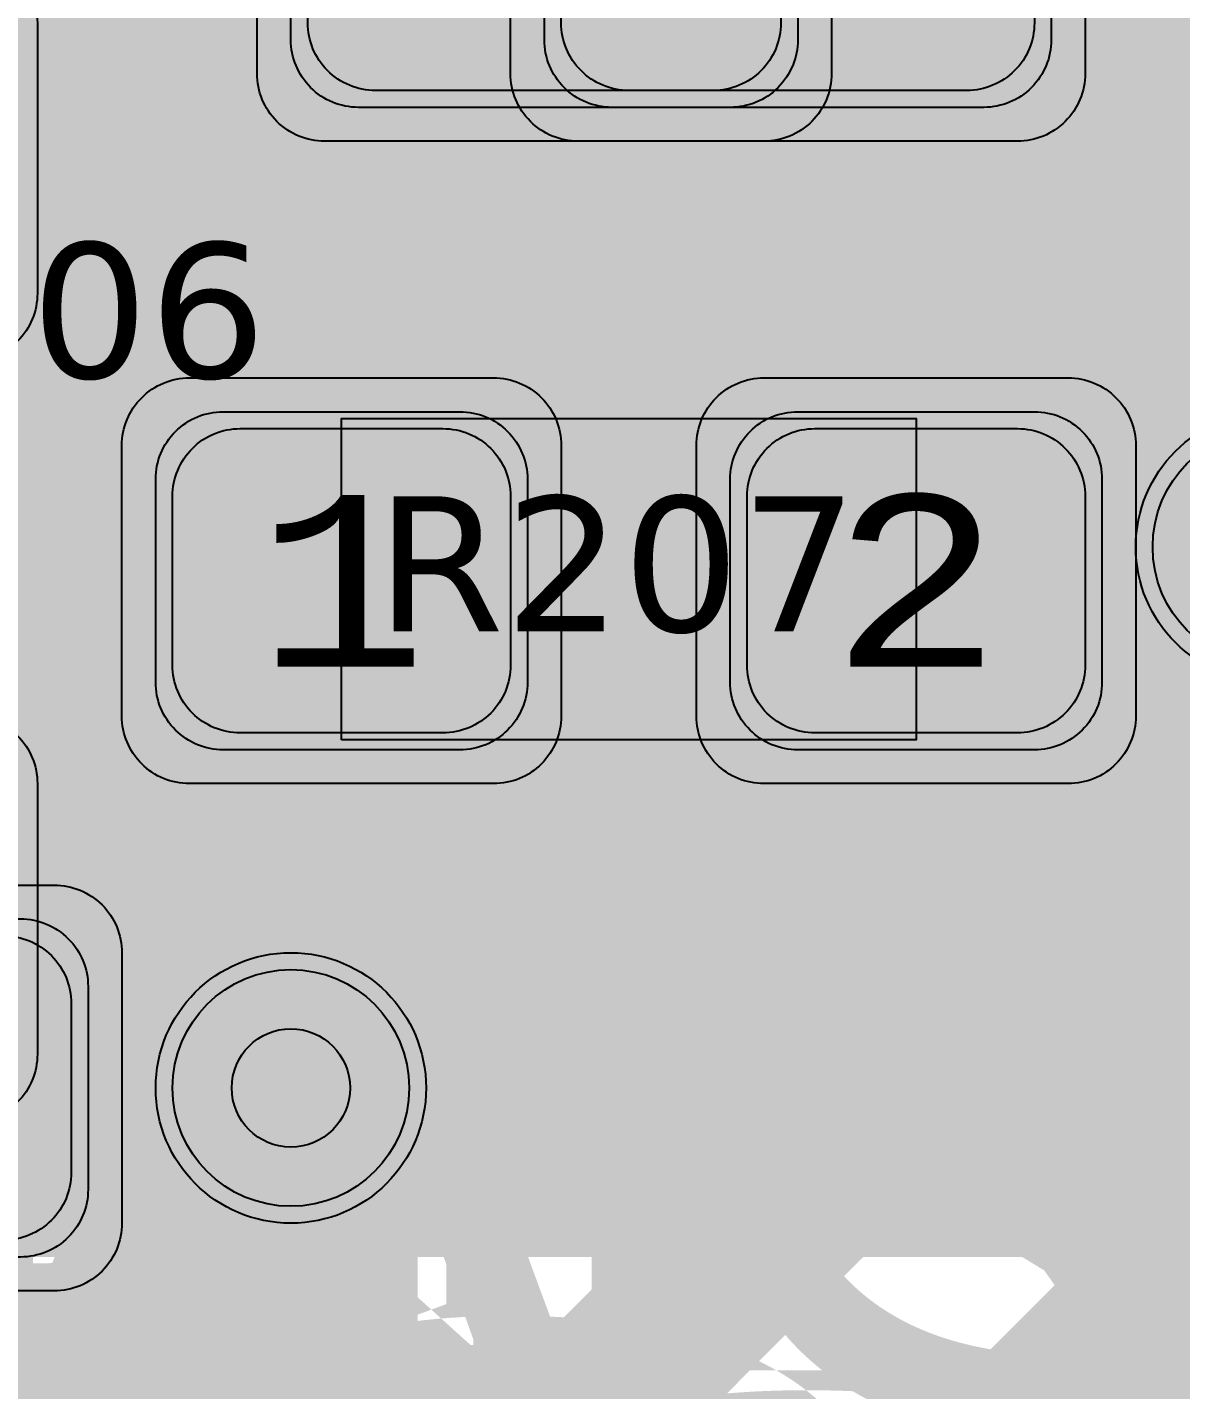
# Model space of a CAD drawing. Extents: x -28 to 199, y -61 to 255.
# Drawn here: x 115.22 to 118.633, y 80.608 to 84.637 of the extents above; entities that cross this region are included whole.
import ezdxf
from ezdxf.enums import TextEntityAlignment as Align

# ---------------------------------------------------------------- set-up
doc = ezdxf.new("R2010")
doc.units = 0
doc.header["$MEASUREMENT"] = 0
for name, color, linetype in [('ASSEMBLY_OUTLINES_TOP', 102, 'CONTINUOUS'), ('ASSEMBLY_PART_NUMBERS_BTM', 191, 'CONTINUOUS'), ('ASSEMBLY_PART_NUMBERS_TOP', 102, 'CONTINUOUS'), ('ASSEMBLY_REF_DES_TOP', 102, 'CONTINUOUS'), ('DRILL_DRAWING', 21, 'CONTINUOUS'), ('GENERATED_SILKSCREEN_BTM', 255, 'CONTINUOUS'), ('GENERATED_SILKSCREEN_TOP', 140, 'CONTINUOUS'), ('PART_PADS_SMD_BTM', 10, 'CONTINUOUS'), ('PART_PADS_SMD_TOP', 150, 'CONTINUOUS'), ('PIN_NUMBERS_BTM', 8, 'CONTINUOUS'), ('PIN_NUMBERS_TOP', 8, 'CONTINUOUS'), ('PLACEMENT_OUTLINES_TOP', 130, 'CONTINUOUS'), ('PLANE_DATA_LAYER_2', 230, 'CONTINUOUS'), ('PLANE_SHAPES_LAYER_2', 230, 'CONTINUOUS'), ('PLANE_SHAPES_LAYER_3', 81, 'CONTINUOUS'), ('SILKSCREEN_OUTLINES_TOP', 150, 'CONTINUOUS'), ('SILKSCREEN_REF_DES_BTM', 211, 'CONTINUOUS'), ('SILKSCREEN_REF_DES_TOP', 150, 'CONTINUOUS'), ('SOLDERMASK_PADS_BTM', 12, 'CONTINUOUS'), ('SOLDERMASK_PADS_TOP', 180, 'CONTINUOUS'), ('SOLDERPASTE_PADS_BTM', 12, 'CONTINUOUS'), ('SOLDERPASTE_PADS_TOP', 180, 'CONTINUOUS'), ('TRACES_LAYER_2', 230, 'CONTINUOUS'), ('TRACES_LAYER_3', 81, 'CONTINUOUS'), ('TRACES_LAYER_BOTTOM', 10, 'CONTINUOUS'), ('TRACES_LAYER_TOP', 150, 'CONTINUOUS'), ('VIA_HOLES_LAYER_2', 30, 'CONTINUOUS'), ('VIA_HOLES_LAYER_3', 30, 'CONTINUOUS'), ('VIA_HOLES_LAYER_BOTTOM', 30, 'CONTINUOUS'), ('VIA_HOLES_LAYER_TOP', 30, 'CONTINUOUS'), ('VIA_PADS_LAYER_2', 230, 'CONTINUOUS'), ('VIA_PADS_LAYER_3', 81, 'CONTINUOUS'), ('VIA_PADS_LAYER_BOTTOM', 10, 'CONTINUOUS'), ('VIA_PADS_LAYER_TOP', 150, 'CONTINUOUS')]:
    doc.layers.add(name, color=color, linetype=linetype)
doc.styles.add('COURIER_NEW', font='COUR.TTF')
doc.styles.add('VERDANA', font='verdana.TTF')
doc.styles.add('VERIBEST_GERBER_0', font='txt')

msp = doc.modelspace()

# ---------------------------------------------------------------- hatches: boundary and pattern name
at = {"layer": 'PLANE_DATA_LAYER_2'}
h = msp.add_hatch(color=256, dxfattribs=at)
h.paths.add_polyline_path([(136.977938, 104.900788, -0.0425166317903881), (136.97684, 104.887899, 0.0425189371191998), (136.969634, 104.803321), (136.969634, 103.8357, -0.1989099556854013), (136.947316, 103.781819), (133.471447, 100.30595, 0.1989122151386173), (133.325, 99.952397), (133.325, 93.813669, -0.1989099556853327), (133.302682, 93.759788), (129.846447, 90.303553, 0.1989122151386193), (129.7, 89.95), (129.7, 82.880885, -0.1989099556853327), (129.677682, 82.827004), (125.372996, 78.522318, -0.1989133663344686), (125.319114, 78.5), (124.008004, 78.5, -0.414213562373095), (123.931804, 78.5762), (123.931804, 78.576201, -0.198909955685367), (123.954122, 78.630082), (124.017393, 78.693353, 0.19891218827251), (124.141873, 78.993873), (124.141873, 81.897836, 0.1989121882725186), (124.017393, 82.198356), (121.315166, 84.900583, 0.1989121882725186), (121.014646, 85.025063), (118.085686, 85.025063, 0.1989121882725125), (117.785166, 84.900583), (115.869335, 82.984752, -0.1989133663344686), (115.815453, 82.962434), (111.980365, 82.962434, 0.1989121882725186), (111.679845, 82.837954), (103.605966, 74.764075, -0.6681819935816116), (103.475884, 74.817956), (103.475884, 75.719902, -0.198909955685367), (103.498202, 75.773783), (112.132258, 84.407839, 0.1989121882725186), (112.256738, 84.708359), (112.256738, 87.766792, -0.5791985093720466), (112.371403, 87.832571, 0.9207095428459576), (113.229816, 89.056434, -0.4687192040466884), (113.229816, 89.173566, 0.4687157595514411), (113.229816, 90.326434, -0.4687192040466884), (113.229816, 90.443566, 0.606460415148791), (112.947726, 91.743467, -0.3380635491738142), (112.891615, 91.816971), (112.891615, 91.816972, -0.1989099556853327), (112.913933, 91.870853), (113.850887, 92.807807, -0.4969605349260798), (113.971222, 92.791213, 0.0686227819462532), (114.033421, 92.709116), (117.000682, 89.741856, -0.198909955685367), (117.023, 89.687975), (117.023, 88.767429, -0.228048003750335), (116.994354, 88.707889, 2.854432025872091), (117.805646, 88.707889, -0.228048003750335), (117.777, 88.767429), (117.777, 89.875696, 0.1989121654681639), (117.666579, 90.142275), (114.699318, 93.109536, -0.1989099556853327), (114.677, 93.163417), (114.677, 100.732571, -0.228048003750335), (114.705646, 100.792111, 0.8407221043194625), (114.090183, 101.915205, -0.5141069145394279), (113.989386, 101.987326), (113.989386, 107.618063, -0.6172571328269955), (114.111169, 107.679126, 1.9943987198418727), (114.111169, 108.720874, -0.617257132826957), (113.989386, 108.781937), (113.989386, 126.654985, 0.032533120066096), (113.985795, 126.710116, -0.0325342524810923), (113.985151, 126.720001), (113.985151, 126.720002, -0.6681819935815638), (114.115233, 126.773883), (114.280695, 126.608421, 0.1989121654681736), (114.547274, 126.498), (122.056386, 126.498, -0.1989133663344687), (122.110268, 126.475682), (126.281524, 122.304426, -0.198909955685367), (126.303842, 122.250545), (126.303842, 122.119158, 0.1236662247943365), (126.348588, 121.941012, -0.1606780001424822), (126.356831, 121.893987, 0.3606560929037287), (126.788539, 121.185359, -0.7687174069834758), (126.778046, 121.038457, 7.647506935409171), (127.111461, 121.014641, -0.7687174069834617), (127.121954, 121.161543, 0.6405844281364371), (127.405646, 122.307889, -0.2280480037503427), (127.377, 122.367429), (127.377, 126.6738, -0.414213562373095), (127.4532, 126.75), (128.865978, 126.75, -0.414213562373095), (128.942178, 126.6738), (128.942178, 126.673799, -0.1989099556854013), (128.91986, 126.619918), (128.533421, 126.233479, 0.1989121654681667), (128.423, 125.9669), (128.423, 123.567429, -0.2280480037503427), (128.394354, 123.507889, 2.8544320258721156), (129.205646, 123.507889, -0.2280480037503427), (129.177, 123.567429), (129.177, 125.779179, -0.1989099556854013), (129.199318, 125.83306), (129.986579, 126.62032, 0.0741021212229936), (130.052722, 126.70963, -0.277099918590679), (130.119973, 126.75), (130.174273, 126.75, -0.403683824490227), (130.250423, 126.676549, 0.1956893404127855), (130.451391, 126.229628, -0.2050724899553478), (130.475, 126.174486), (130.475, 122.295253, 0.1989121882725126), (130.59948, 121.994733), (131.330527, 121.263686, -0.1989099556854013), (131.352845, 121.209805), (131.352845, 114.763663, -0.8295497216643613), (131.205645, 114.735997, 0.8295609199568306), (129.95, 114.500001), (129.95, 114.499999, 0.8295609199568306), (131.205645, 114.264003, -0.8295497216643613), (131.352845, 114.236337), (131.352845, 111.668815, -0.198909955685367), (131.330527, 111.614934), (130.692799, 110.977206, 0.1989121882725064), (130.568319, 110.676686), (130.568319, 108.164856, -0.5413714910477632), (130.461467, 108.095093, 0.5413712452295936), (129.55, 107.500001), (129.55, 107.499999, 0.5413712452295937), (130.461467, 106.904907, -0.5413714910477633), (130.568319, 106.835144), (130.568319, 97.583681, 0.1490008545897866), (130.64056, 97.346645, -0.1489978148350905), (130.653512, 97.304146), (130.653512, 97.304145, -0.1942207066511618), (130.632158, 97.251246, 0.5485069438402771), (130.888539, 96.185359, -0.7687174069834758), (130.878046, 96.038457, 7.647506935409185), (131.211461, 96.014641, -0.7687174069834617), (131.221954, 96.161543, 0.6100588580781182), (131.548609, 97.270372, -0.2050724899553477), (131.525, 97.325514), (131.525, 97.477, 0.1677021551964094), (131.434538, 97.739125, -0.1677006453007844), (131.418319, 97.786122), (131.418319, 99.596475, -0.6231693714019529), (131.541139, 99.656749, 0.6231768727902992), (132.75, 100.25, 0.2119397726903838), (132.503162, 100.806173, -0.3779195606310377), (132.491822, 100.906327, 0.943356937975585), (131.551481, 101.648536, -0.6897061753667568), (131.418319, 101.69915), (131.418319, 102.749052, -0.7432602490610456), (131.558052, 102.791123, 0.507237571601238), (132.605828, 102.741787, -0.1165650662333721), (132.633526, 102.76327, 0.0896815058504722), (132.757792, 102.84948), (133.304231, 103.395919, 0.1989121882725186), (133.428711, 103.696439), (133.428711, 113.150158, -0.198909955685367), (133.451029, 113.204039), (134.00052, 113.75353, 0.1989121882725125), (134.125, 114.05405), (134.125, 115.174486, -0.2050724899553477), (134.148609, 115.229628, 2.4974351542811806), (133.251391, 115.229628, -0.2050724899553478), (133.275, 115.174486), (133.275, 114.261653, -0.198909955685367), (133.252682, 114.207772), (132.703191, 113.658281, 0.1989121882725126), (132.578711, 113.357761), (132.578711, 103.904042, -0.1989099556853327), (132.556393, 103.850161), (132.460599, 103.754367, -0.3152207587686722), (132.374533, 103.739179, 0.3712566469041549), (131.558052, 103.508877, -0.7432602490609853), (131.418319, 103.550948), (131.418319, 110.469083, -0.1989099556854013), (131.440637, 110.522964), (132.078365, 111.160692, 0.1989121882725248), (132.202845, 111.461212), (132.202845, 119.995489, -0.6681819935816593), (132.332927, 120.04937), (136.401408, 115.980889, -0.1989099556853327), (136.423726, 115.927008), (136.423726, 114.512395, -0.1989099556853327), (136.401408, 114.458514), (135.933735, 113.990841, -0.6681819935816593), (135.803653, 114.044722), (135.803653, 114.044723, -0.0900388652559256), (135.808516, 114.071509, 4.621395072748782), (135.428491, 113.691484, -0.5237901792127903), (135.531477, 113.620147), (135.531477, 113.620146, -0.1989099556853327), (135.509159, 113.566265), (133.808701, 111.865807, 0.1989122151386246), (133.662254, 111.512254), (133.662254, 107.537746, 0.1989122151386246), (133.808701, 107.184193), (135.333909, 105.658985, -0.1650613667127099), (135.355574, 105.615061, 0.6437565302444234), (136.487538, 105.270109, -0.5051906878791393), (136.609743, 105.259398, 0.1480370251817164), (136.933858, 104.969889, -0.2917988228267626), (136.977938, 104.900789)], flags=0)
h.paths.add_polyline_path([(113.85, 87, -0.9999999999999999), (115.15, 87, -0.9999999999999999)], flags=0)
h.paths.add_polyline_path([(115.25, 125.5, -0.9999999999999999), (116.55000000000001, 125.5, -0.9999999999999999)], flags=0)
h.paths.add_polyline_path([(114.75, 123, -0.9999999999999999), (116.75, 123, -0.9999999999999999)], flags=0)
h.paths.add_polyline_path([(116.232776, 95.682577, 0.7726673183828902), (117.45, 95.999999), (117.45, 96, 0.7083066378647846), (116.29314, 96.40693, -0.531760018124995), (116.167224, 96.417423, 0.772667318382902), (114.95, 96.100001), (114.95, 96.1, 0.7083066378647764), (116.10686, 95.69307, -0.5317600181249857)], flags=0)
h.paths.add_polyline_path([(117.421331, 99.860255, 3.363991928619301), (117.304585, 100.560731, -0.5417095603560502), (117.178669, 100.539745, 3.3639919286193174), (117.295415, 99.839269, -0.5417095603560539)], flags=0)
h.paths.add_polyline_path([(117.44999999999999, 92.3, -0.9999999999999999), (118.75, 92.3, -0.9999999999999999)], flags=0)
h.paths.add_polyline_path([(119.55, 113.4, -0.9999999999999999), (120.85000000000001, 113.4, -0.9999999999999999)], flags=0)
h.paths.add_polyline_path([(119.75, 109.5, -0.9999999999999999), (121.25, 109.5, -0.9999999999999999)], flags=0)
h.paths.add_polyline_path([(120.35, 98.8, -0.9999999999999999), (121.65, 98.8, -0.9999999999999999)], flags=0)
h.paths.add_polyline_path([(120.35, 111.4, -0.9999999999999999), (121.65, 111.4, -0.9999999999999999)], flags=0)
h.paths.add_polyline_path([(120.457283, 123.057713, -0.5359062211731089), (120.330385, 123.05719, 1.3513703040546192), (119.123088, 121.573751, -0.3050494922752397), (119.170567, 121.503171), (119.170567, 121.50317, -0.198909955685367), (119.148249, 121.449289), (118.350727, 120.651767, 0.1989121882725187), (118.226247, 120.351247), (118.226247, 106.65885, -0.198909955685367), (118.203929, 106.604969), (117.471074, 105.872114, -0.205074051956066), (117.415388, 105.849817, 2.455220229755274), (118.05, 105.2), (118.05, 105.199998, 0.0059190874028198), (118.049817, 105.215386, -0.0058690278396138), (118.049796, 105.217175), (118.049796, 105.217193, -0.198909955685367), (118.072114, 105.271074), (118.951767, 106.150727, 0.1989121882725038), (119.076247, 106.451247), (119.076247, 120.143644, -0.198909955685367), (119.098565, 120.197525), (120.108818, 121.207778, -0.0494623730732118), (120.12045, 121.217311, 0.0494618080928846), (120.185326, 121.27048), (120.787867, 121.873021, 0.0494618080928846), (120.841036, 121.937897, -0.0494623730731728), (120.850569, 121.949529), (120.928926, 122.027886, -0.2050740519560306), (120.984612, 122.050183, 1.6971064696081972)], flags=0)
h.paths.add_polyline_path([(121.25, 117.75, -0.9999999999999999), (122.75, 117.75, -0.9999999999999999)], flags=0)
h.paths.add_polyline_path([(122.05, 111.4, -0.9999999999999999), (123.35000000000001, 111.4, -0.9999999999999999)], flags=0)
h.paths.add_polyline_path([(123.29571, 88.162026, 1.6796277836471416), (121.75, 89), (121.75, 88.999999, 0.2324567467697626), (122.139102, 88.20829, -0.3917746108587368), (122.156291, 88.106204, 0.1460189195089194), (122.05, 87.750001), (122.05, 87.75, 1.2874404369000827), (123.270422, 88.061638, -0.3917717789363406)], flags=0)
h.paths.add_polyline_path([(122.65, 105.6, 3.3327468859538776), (123.044022, 106.197474, -0.5991018826014798), (122.939092, 106.281417, 0.0458969718785636), (122.95, 106.399998), (122.95, 106.4, 0.9999999999999999), (121.65, 106.4, 0.2331537315633807), (121.904279, 105.88434, -0.74720291741978), (121.851814, 105.747931, 2.557353807463251), (122.45, 105.1, 0.2331537315633762), (122.195721, 105.61566, -0.74720291741978), (122.248186, 105.752069, 0.121739685827647), (122.555978, 105.802526, -0.599101882601538), (122.660908, 105.718583, 0.0458969718785636), (122.65, 105.600002)], flags=0)
h.paths.add_polyline_path([(123.776372, 102.215741, 2.268015238537925), (122.670454, 102.273947, -0.1736308664859839), (122.687772, 102.22558, -0.157828441953958), (122.673316, 102.180924, 1.8365540169308305), (123.763761, 102.123532, -0.3408039055902447)], flags=0)
h.paths.add_polyline_path([(125.85, 89.1, -0.9999999999999999), (127.15, 89.1, -0.9999999999999999)], flags=0)
h.paths.add_polyline_path([(126.05, 118.8, -0.9999999999999999), (127.35000000000001, 118.8, -0.9999999999999999)], flags=0)
h.paths.add_polyline_path([(126.25, 103.7, -0.9999999999999999), (127.55000000000001, 103.7, -0.9999999999999999)], flags=0)
h.paths.add_polyline_path([(126.35, 85.4, -0.9999999999999999), (127.65, 85.4, -0.9999999999999999)], flags=0)
h.paths.add_polyline_path([(126.35, 87.3, -0.9999999999999999), (127.65, 87.3, -0.9999999999999999)], flags=0)
h.paths.add_polyline_path([(126.75, 115.5, -0.9999999999999999), (128.25, 115.5, -0.9999999999999999)], flags=0)
h.paths.add_polyline_path([(127.25, 83.2, -0.9999999999999999), (128.55, 83.2, -0.9999999999999999)], flags=0)
h.paths.add_polyline_path([(129.5, 95.5), (129.5, 95.500001, 0.2347951257838049), (129.202889, 96.097823, -0.2347971625886518), (129.172702, 96.158562), (129.172702, 96.158563, -0.1989099556854013), (129.19502, 96.212444), (129.356027, 96.373451, 0.1989121882725038), (129.480507, 96.673971), (129.480507, 106.455132, 0.1989121882725038), (129.356027, 106.755652), (126.719253, 109.392426, -0.198909955685367), (126.696935, 109.446307), (126.696935, 110.90022, -0.67775882677704), (126.828419, 110.952662, 2.507233776086384), (126.828419, 111.847338, -0.6777588267769905), (126.696935, 111.89978), (126.696935, 112.86566, 0.1989121882725038), (126.572455, 113.16618), (124.983033, 114.755602, -0.1989099556854013), (124.960715, 114.809483), (124.960715, 119.828112, -0.198909955685367), (124.983033, 119.881993), (125.328926, 120.227886, -0.205074051956065), (125.384612, 120.250183, 2.4552148235298628), (124.75, 120.900002, 0.0059190874028197), (124.750183, 120.884614, -0.0058690278396127), (124.750204, 120.882825), (124.750204, 120.882807, -0.198909955685367), (124.727886, 120.828926), (124.494453, 120.595493, -0.6681819935815638), (124.364371, 120.649374), (124.364371, 120.717126, 0.1989121882725125), (124.239891, 121.017646), (123.147318, 122.110219, -0.198909955685367), (123.125, 122.1641), (123.125, 122.174486, -0.2050724899553477), (123.148609, 122.229628, 2.4974351542811517), (122.251391, 122.229628, -0.2050724899553829), (122.275, 122.174486), (122.275, 121.956497, 0.1989121882725126), (122.39948, 121.655977), (123.492053, 120.563404, -0.198909955685367), (123.514371, 120.509523), (123.514371, 114.406551, 0.19891218827251), (123.638851, 114.106031), (125.318568, 112.426314, -0.198909955685367), (125.340886, 112.372433), (125.340886, 108.878879, 0.1989121882725126), (125.465366, 108.578359), (127.852682, 106.191043, -0.1989099556853327), (127.875, 106.137162), (127.875, 101.425514, -0.2050724899553478), (127.851391, 101.370372, 0.8159834667607626), (128.527623, 100.291159, -0.5233351739894394), (128.630507, 100.219784), (128.630507, 96.881574, -0.1989099556853327), (128.608189, 96.827693), (128.405604, 96.625108, -0.1809134408217212), (128.357013, 96.602974, 0.147660489474916), (128.127329, 96.515812, -0.1654600424582982), (128.080857, 96.5), (127.85, 96.5, 0.1989121882725099), (127.54948, 96.37552), (127.49948, 96.32552, 0.1357250226602834), (127.387774, 96.128414, -0.5450822061688504), (127.266471, 96.087288, 1.9695384942564944), (127.217953, 94.87725, -0.3731724528837284), (127.317035, 94.864977, 0.4338714127250044), (128.266221, 94.847079, -0.3498081147665029), (128.360455, 94.859099, 0.5848883345755964)], flags=0)
h.paths.add_polyline_path([(130.373451, 92.726979, 7.377999984181714), (130.373451, 93.073021, -0.7612838800058466), (130.226549, 93.073021, 7.377999984181725), (130.226549, 92.726979, -0.7612838800058466)], flags=0)
at = {"layer": 'PLANE_SHAPES_LAYER_2'}
h = msp.add_hatch(color=256, dxfattribs=at)
h.paths.add_polyline_path([(169.5, 129.25), (149.5, 129.25), (142.25, 122), (142.25, 90.5), (147.5, 90.5), (147.5, 80), (154, 80), (154, 69.25), (131.75, 69.25), (131.75, 73.25), (121.25, 73.25), (121.25, 81), (110.5, 81), (110.5, 125.75), (106.5, 125.75), (106.5, 128.75), (93.5, 128.75), (93.5, 120.25), (91.75, 120.25), (91.75, 121.5), (80, 121.5), (80, 118.25), (73.25, 118.25), (73.25, 124.5), (67.5, 124.5), (67.5, 128), (57.75, 128), (57.75, 120.25), (55.25, 120.25), (55.25, 121.5), (47.5, 121.5), (47.5, 119), (35, 119), (35, 134.75), (32.75, 134.75), (32.75, 159.75), (29.25, 159.75), (29.25, 175.25), (22.5, 175.25), (22.5, 195.25), (17.25, 195.25), (17.25, 198), (22.5, 198), (22.5, 216.5), (40.25, 216.5), (40.25, 235.5), (54.5, 235.5), (54.5, 254), (87.25, 254), (87.25, 236.25), (86.25, 236.25), (86.25, 228.75), (81, 228.75), (81, 218.75), (95.25, 218.75), (95.25, 194.5), (87, 194.5), (87, 172), (131.1, 172), (131.1, 208.75), (115.5, 208.75), (115.5, 213.75), (106.75, 213.75), (106.75, 218.75), (110.25, 222.25), (110.25, 226.25), (142.5, 226.25), (142.5, 221.5), (160.5, 221.5), (160.5, 240.75), (169.5, 240.75)])
h.paths.add_polyline_path([(35.5, 149.5), (41.75, 149.5), (41.75, 152), (39.25, 152), (39.25, 154), (37.75, 154), (37.75, 152), (35.5, 152)], flags=16)
h.paths.add_polyline_path([(37.5, 125.75), (37.5, 128.75), (42.75, 128.75), (42.75, 125.75)], flags=16)
h.paths.add_polyline_path([(52, 127.75), (52, 130.75), (54.25, 130.75), (54.25, 127.75)], flags=16)
h.paths.add_polyline_path([(50.75, 219.5), (50.75, 226.5), (71.75, 226.5), (71.75, 219.5)], flags=16)
h.paths.add_polyline_path([(66.5, 150.75), (66.5, 177.5), (72.25, 177.5), (72.25, 150.75)], flags=16)
h.paths.add_polyline_path([(47.25, 185.25), (73, 185.25), (73, 188.25), (70.25, 188.25), (70.25, 191), (47.25, 191)], flags=16)
h.paths.add_polyline_path([(84.5, 208), (84.5, 212.75), (85, 212.75), (85, 208)], flags=16)
h.paths.add_polyline_path([(61.5, 137.25), (87.75, 137.25), (87.75, 140.5), (84.75, 140.5), (84.75, 143), (61.5, 143)], flags=16)
h.paths.add_polyline_path([(88.75, 127), (88.75, 130), (91, 130), (91, 127)], flags=16)
h.paths.add_polyline_path([(85.5, 130.25), (85.5, 132.5), (91, 132.5), (91, 130.25)], flags=16)
h.paths.add_polyline_path([(108.75, 142.25), (135.75, 142.25), (135.75, 145.75), (132.25, 145.75), (132.25, 149), (108.75, 149)], flags=16)
h.paths.add_polyline_path([(114.25, 126.75), (140.75, 126.75), (140.75, 129.75), (137.25, 129.75), (137.25, 133), (114.25, 133)], flags=16)
h.paths.add_polyline_path([(155.25, 180.25), (166.25, 180.25), (166.25, 186.25), (152.25, 186.25), (152.25, 183), (155.25, 183)], flags=16)
at = {"layer": 'PLANE_SHAPES_LAYER_3'}
h = msp.add_hatch(color=256, dxfattribs=at)
h.paths.add_polyline_path([(169.5, 129.25), (149.5, 129.25), (142.25, 122), (142.25, 90.5), (147.5, 90.5), (147.5, 80), (154, 80), (154, 69.25), (131.75, 69.25), (131.75, 73.25), (121.25, 73.25), (121.25, 81), (110.5, 81), (110.5, 125.75), (106.5, 125.75), (106.5, 128.75), (93.5, 128.75), (93.5, 120.25), (91.75, 120.25), (91.75, 121.5), (80, 121.5), (80, 118.25), (73.25, 118.25), (73.25, 124.5), (67.5, 124.5), (67.5, 127.75), (58.25, 127.75), (58.25, 130.25), (88.75, 130.25), (88.75, 127), (91, 127), (91, 132.5), (55, 132.5), (55, 131.25), (52, 131.25), (52, 127.75), (55, 127.75), (55, 127.25), (57.75, 127.25), (57.75, 120.25), (55.25, 120.25), (55.25, 121.5), (47.5, 121.5), (47.5, 119), (35, 119), (35, 134.75), (32.75, 134.75), (32.75, 159.75), (29.25, 159.75), (29.25, 175.25), (22.5, 175.25), (22.5, 195.25), (17.25, 195.25), (17.25, 198), (22.5, 198), (22.5, 216.5), (40.25, 216.5), (40.25, 235.5), (54.5, 235.5), (54.5, 254), (87.25, 254), (87.25, 236.25), (86.25, 236.25), (86.25, 228.75), (81, 228.75), (81, 218.75), (95.25, 218.75), (95.25, 194.5), (87, 194.5), (87, 172), (131.1, 172), (131.1, 208.75), (115.5, 208.75), (115.5, 213.75), (106.75, 213.75), (106.75, 218.75), (110.25, 222.25), (110.25, 226.25), (142.5, 226.25), (142.5, 221.5), (160.5, 221.5), (160.5, 240.75), (169.5, 240.75)])
h.paths.add_polyline_path([(35.5, 149.5), (41.75, 149.5), (41.75, 152), (39.25, 152), (39.25, 154), (37.75, 154), (37.75, 152), (35.5, 152)], flags=16)
h.paths.add_polyline_path([(37.5, 125.75), (37.5, 128.75), (42.75, 128.75), (42.75, 125.75)], flags=16)
h.paths.add_polyline_path([(50.75, 219.5), (50.75, 226.5), (71.75, 226.5), (71.75, 219.5)], flags=16)
h.paths.add_polyline_path([(66.5, 150.75), (66.5, 177.5), (72.25, 177.5), (72.25, 150.75)], flags=16)
h.paths.add_polyline_path([(47.25, 185.25), (73, 185.25), (73, 188.25), (70.25, 188.25), (70.25, 191), (47.25, 191)], flags=16)
h.paths.add_polyline_path([(84.5, 208), (84.5, 212.75), (85, 212.75), (85, 208)], flags=16)
h.paths.add_polyline_path([(61.5, 137.25), (87.75, 137.25), (87.75, 140.5), (84.75, 140.5), (84.75, 143), (61.5, 143)], flags=16)
h.paths.add_polyline_path([(108.75, 142.25), (135.75, 142.25), (135.75, 145.75), (132.25, 145.75), (132.25, 149), (108.75, 149)], flags=16)
h.paths.add_polyline_path([(114.25, 126.75), (140.75, 126.75), (140.75, 129.75), (137.25, 129.75), (137.25, 133), (114.25, 133)], flags=16)
h.paths.add_polyline_path([(155.25, 180.25), (166.25, 180.25), (166.25, 186.25), (152.25, 186.25), (152.25, 183), (155.25, 183)], flags=16)
at = {"layer": 'VIA_HOLES_LAYER_2'}
h = msp.add_hatch(color=256, dxfattribs=at)
edge = h.paths.add_edge_path()
edge.add_arc((116, 81.5), 0.175, 0, 360)
at = {"layer": 'VIA_HOLES_LAYER_3'}
h = msp.add_hatch(color=256, dxfattribs=at)
edge = h.paths.add_edge_path()
edge.add_arc((116, 81.5), 0.175, 0, 360)
at = {"layer": 'VIA_HOLES_LAYER_BOTTOM'}
h = msp.add_hatch(color=256, dxfattribs=at)
edge = h.paths.add_edge_path()
edge.add_arc((116, 81.5), 0.175, 0, 360)
at = {"layer": 'VIA_HOLES_LAYER_TOP'}
h = msp.add_hatch(color=256, dxfattribs=at)
edge = h.paths.add_edge_path()
edge.add_arc((116, 81.5), 0.175, 0, 360)

# ---------------------------------------------------------------- linework, layer by layer
at = {"layer": 'ASSEMBLY_OUTLINES_TOP'}
msp.add_lwpolyline([(116.15, 82.53), (116.15, 83.48), (117.85, 83.48), (117.85, 82.53)], close=True, dxfattribs=at)
at = {"layer": 'GENERATED_SILKSCREEN_BTM', "const_width": 0.15}
for points in [[(116.3408, 84.396), (116.3472, 84.3952), (116.3512, 84.3912), (116.3536, 84.3856), (116.3544, 84.38), (116.3536, 84.3744), (116.3512, 84.3696), (116.3472, 84.3656), (116.3408, 84.364), (116.0984, 84.364), (116.0984, 84.3264), (116.0968, 84.3208), (116.0936, 84.316), (116.088, 84.3136), (116.0824, 84.3128), (116.076, 84.3136), (116.0704, 84.316), (116.0664, 84.3208), (116.0656, 84.3264), (116.0656, 84.364), (115.5952, 84.364), (115.5912, 84.3648), (115.588, 84.3664), (115.5848, 84.3704), (115.5824, 84.3744), (115.5808, 84.3792), (115.58, 84.384), (115.5808, 84.388), (115.584, 84.392), (116.0696, 84.8776)], [(116.0984, 84.8664), (116.0984, 84.396), (116.3408, 84.396)], [(116.0656, 84.8264), (115.636, 84.396), (116.0656, 84.396), (116.0656, 84.8264)], [(117.3208, 83.0792), (117.3272, 83.0776), (117.3312, 83.0744), (117.3328, 83.0688), (117.3336, 83.0624), (117.3328, 83.0568), (117.3312, 83.0512), (117.3272, 83.0472), (117.3208, 83.0464), (117.0088, 83.0464), (117.0032, 83.0472), (116.9984, 83.0512), (116.996, 83.0568), (116.9952, 83.0624), (116.996, 83.0688), (116.9984, 83.0744), (117.0032, 83.0776), (117.0088, 83.0792), (117.1496, 83.0792), (117.1496, 83.8304), (117.1504, 83.836), (117.1528, 83.84), (117.1568, 83.8424), (117.1624, 83.8432), (117.1664, 83.844), (117.1704, 83.844), (117.1736, 83.8424), (117.1768, 83.8392), (117.3328, 83.62), (117.3344, 83.6168), (117.3352, 83.6144), (117.3352, 83.6088), (117.3328, 83.604), (117.3288, 83.6), (117.324, 83.5968), (117.3184, 83.5952), (117.3152, 83.5952), (117.3128, 83.596), (117.3088, 83.6008), (117.1808, 83.78), (117.1808, 83.0792), (117.3208, 83.0792)], [(115.8176, 83.0496), (115.9528, 83.1592), (115.9552, 83.1608), (115.9568, 83.1632), (115.9576, 83.1656), (115.9576, 83.168), (115.9568, 83.1736), (115.9536, 83.1792), (115.9496, 83.1832), (115.9448, 83.1864), (115.9392, 83.1872), (115.9336, 83.1856), (115.8032, 83.0792), (115.5448, 83.0792), (115.42, 83.18), (115.42, 83.3288), (115.5432, 83.4304), (115.676, 83.4304), (115.6824, 83.432), (115.6864, 83.4352), (115.6888, 83.4408), (115.6896, 83.4464), (115.6888, 83.452), (115.6864, 83.4568), (115.6824, 83.4608), (115.676, 83.4624), (115.5432, 83.4624), (115.42, 83.564), (115.42, 83.7128), (115.5448, 83.8136), (115.8032, 83.8136), (115.9336, 83.7072), (115.9392, 83.7056), (115.9448, 83.7064), (115.9496, 83.7088), (115.9536, 83.7136), (115.9568, 83.7184), (115.9576, 83.724), (115.9576, 83.7272), (115.9568, 83.7296), (115.9552, 83.732), (115.9528, 83.7336), (115.8176, 83.8432), (115.8152, 83.844), (115.8128, 83.8448), (115.812, 83.8456), (115.8088, 83.8464), (115.5392, 83.8464), (115.5352, 83.8456), (115.5336, 83.8448), (115.532, 83.844), (115.5288, 83.8432), (115.3936, 83.7336), (115.3912, 83.7296), (115.3904, 83.7264), (115.3888, 83.724), (115.388, 83.7208), (115.388, 83.556), (115.3888, 83.5536), (115.3904, 83.548), (115.3912, 83.544), (115.3936, 83.5424), (115.5112, 83.4464), (115.3936, 83.3504), (115.3928, 83.3488), (115.3912, 83.3472), (115.3904, 83.3464), (115.3904, 83.3448), (115.3888, 83.3392), (115.388, 83.3368), (115.388, 83.172), (115.3888, 83.168), (115.3904, 83.1648), (115.3912, 83.1616), (115.3936, 83.1592), (115.5288, 83.0496), (115.532, 83.048), (115.5328, 83.0472), (115.5352, 83.0472), (115.536, 83.0464), (115.5368, 83.0464), (115.5392, 83.0464), (115.8088, 83.0464), (115.812, 83.0472), (115.8152, 83.048), (115.8176, 83.0496)], [(116.1712, 83.5512), (116.1968, 83.4744), (116.1712, 83.3976), (116.1712, 83.3952), (116.1704, 83.392), (116.1704, 83.1448), (116.1704, 83.1424), (116.1712, 83.14), (116.172, 83.1368), (116.1752, 83.1336), (116.2552, 83.0512), (116.2592, 83.048), (116.2632, 83.0472), (116.2664, 83.0464), (116.56, 83.0464), (116.5624, 83.0464), (116.5648, 83.0472), (116.568, 83.048), (116.5712, 83.0512), (116.6512, 83.1336), (116.6552, 83.1368), (116.656, 83.14), (116.656, 83.1448), (116.656, 83.392), (116.656, 83.3952), (116.656, 83.3968), (116.6552, 83.3976), (116.6296, 83.4744), (116.6552, 83.5512), (116.656, 83.552), (116.656, 83.5568), (116.656, 83.7488), (116.656, 83.752), (116.6552, 83.756), (116.6512, 83.76), (116.5712, 83.8424), (116.568, 83.8448), (116.5648, 83.8456), (116.5624, 83.8464), (116.56, 83.8464), (116.2664, 83.8464), (116.2632, 83.8456), (116.2592, 83.8448), (116.2552, 83.8424), (116.1752, 83.76), (116.172, 83.7552), (116.1712, 83.752), (116.1704, 83.7488), (116.1704, 83.5568), (116.1704, 83.5536), (116.1712, 83.552), (116.1712, 83.5512)], [(117.6256, 83.5424), (117.6232, 83.544), (117.6224, 83.548), (117.6208, 83.552), (117.62, 83.556), (117.62, 83.7208), (117.6208, 83.7248), (117.6224, 83.7272), (117.6224, 83.7296), (117.6232, 83.7304), (117.6248, 83.7312), (117.6256, 83.7328), (117.7616, 83.8432), (117.7656, 83.8448), (117.7688, 83.8456), (117.772, 83.8464), (118.1752, 83.8464), (118.1824, 83.8448), (118.1872, 83.8408), (118.1912, 83.836), (118.1928, 83.8304), (118.1928, 83.0624), (118.1912, 83.056), (118.1872, 83.052), (118.1824, 83.0496), (118.1768, 83.0488), (118.1704, 83.0496), (118.1648, 83.052), (118.1608, 83.056), (118.1592, 83.0624), (118.1592, 83.4304), (117.7832, 83.4304), (117.652, 83.0576), (117.6488, 83.052), (117.6432, 83.0488), (117.6376, 83.048), (117.632, 83.0496), (117.6272, 83.052), (117.6232, 83.056), (117.6216, 83.0616), (117.6224, 83.068), (117.7536, 83.4408), (117.6256, 83.5424)], [(116.624, 83.74), (116.624, 83.5584), (116.6024, 83.4896), (116.2256, 83.4896), (116.2024, 83.5584), (116.2024, 83.74), (116.2736, 83.8136), (116.552, 83.8136), (116.624, 83.74)], [(118.1592, 83.8136), (117.7768, 83.8136), (117.652, 83.7128), (117.652, 83.564), (117.7768, 83.4624), (118.1592, 83.4624), (118.1592, 83.8136)], [(116.624, 83.3888), (116.624, 83.152), (116.552, 83.0792), (116.2736, 83.0792), (116.2024, 83.152), (116.2024, 83.3888), (116.2256, 83.4576), (116.6024, 83.4576), (116.624, 83.3888)], [(117.5652, 81.6792), (117.5716, 81.6776), (117.5756, 81.6744), (117.5772, 81.6688), (117.578, 81.6624), (117.5772, 81.6568), (117.5756, 81.6512), (117.5716, 81.6472), (117.5652, 81.6464), (117.2532, 81.6464), (117.2476, 81.6472), (117.2428, 81.6512), (117.2404, 81.6568), (117.2396, 81.6624), (117.2404, 81.6688), (117.2428, 81.6744), (117.2476, 81.6776), (117.2532, 81.6792), (117.394, 81.6792), (117.394, 82.4304), (117.3948, 82.436), (117.3972, 82.44), (117.4012, 82.4424), (117.4068, 82.4432), (117.4108, 82.444), (117.4148, 82.444), (117.418, 82.4424), (117.4212, 82.4392), (117.5772, 82.22), (117.5788, 82.2168), (117.5796, 82.2144), (117.5796, 82.2088), (117.5772, 82.204), (117.5732, 82.2), (117.5684, 82.1968), (117.5628, 82.1952), (117.5596, 82.1952), (117.5572, 82.196), (117.5532, 82.2008), (117.4252, 82.38), (117.4252, 81.6792), (117.5652, 81.6792)], [(117.8916, 82.3264), (117.9948, 82.4408), (118.0004, 82.4448), (118.006, 82.4464), (118.4212, 82.4464), (118.4268, 82.4448), (118.4316, 82.4408), (118.4356, 82.436), (118.4372, 82.4304), (118.4372, 82.0808), (118.4372, 82.0784), (118.4372, 82.076), (118.4372, 81.6624), (118.4356, 81.6568), (118.4316, 81.6512), (118.4268, 81.6472), (118.4212, 81.6464), (118.0012, 81.6464), (117.87, 81.7608), (117.8668, 81.7656), (117.8652, 81.772), (117.8652, 81.9432), (117.9828, 82.076), (117.8988, 82.1432), (117.8964, 82.1464), (117.894, 82.1504), (117.8924, 82.1544), (117.8916, 82.1568), (117.8916, 82.3264)], [(118.4036, 82.4136), (118.014, 82.4136), (117.9244, 82.3136), (117.9244, 82.1656), (118.0132, 82.0944), (118.4036, 82.0944), (118.4036, 82.4136)], [(118.6372, 82.4136), (118.6316, 82.4152), (118.6268, 82.4184), (118.6244, 82.424), (118.6236, 82.4296), (118.6244, 82.436), (118.6268, 82.4408), (118.6316, 82.4448), (118.6372, 82.4464), (119.1772, 82.4464)], [(119.1596, 82.4136), (118.6372, 82.4136)], [(118.4036, 82.0616), (118.0148, 82.0616), (117.8972, 81.9296), (117.8972, 81.7792), (118.0132, 81.6792), (118.4036, 81.6792), (118.4036, 82.0616)]]:
    msp.add_lwpolyline(points, dxfattribs=at)
msp.add_lwpolyline([(116.952405, 81.662399), (116.950805, 81.655999, -0.1622776597), (116.950804, 81.655996), (116.942804, 81.647996, -0.2133768064), (116.9428, 81.647995), (116.936401, 81.646395, -0.099019514), (116.936399, 81.646395), (116.398991, 81.646395, 6.3355e-06), (116.398987, 81.646405), (116.936399, 81.646405), (116.942796, 81.648004), (116.950796, 81.656004), (116.952395, 81.662401), (116.952395, 81.771998), (116.951595, 81.774398), (116.951595, 81.774399), (116.949995, 81.779998), (116.948396, 81.782397, -0.1622776597), (116.948395, 81.7824), (116.947597, 81.783996), (116.945197, 81.785596), (116.413197, 82.219196, -0.2360679773), (116.413195, 82.2192), (116.413195, 82.3128, -0.2360679773), (116.413197, 82.312804), (116.537997, 82.413604, -0.1622776597), (116.538, 82.413605), (116.7964, 82.413605, -0.1622776597), (116.796403, 82.413604), (116.926802, 82.307205), (116.9324, 82.305605), (116.937999, 82.306405, -0.0493889889), (116.938, 82.306405), (116.942796, 82.308803), (116.946796, 82.313603, -0.0710678117), (116.946797, 82.313604), (116.949195, 82.3184), (116.949195, 82.318401), (116.949995, 82.324), (116.949195, 82.329598), (116.947596, 82.331996), (116.945197, 82.333596), (116.810798, 82.443195), (116.807599, 82.443995, -0.184527552), (116.807596, 82.443997), (116.805998, 82.444796, -0.0493889889), (116.805997, 82.444796), (116.8044, 82.445595, -0.0493889889), (116.804399, 82.445595), (116.801199, 82.446395), (116.531601, 82.446395), (116.528401, 82.445595, -0.0493889889), (116.5284, 82.445595), (116.526804, 82.444797, -0.1622776594), (116.526802, 82.444795), (116.524402, 82.443995, -0.0990195133), (116.5244, 82.443995), (116.521202, 82.443195), (116.386804, 82.333597), (116.384405, 82.329598), (116.383605, 82.326399, -0.1622776597), (116.383604, 82.326396), (116.382005, 82.323998), (116.381205, 82.320799), (116.381205, 82.211201), (116.382005, 82.208003, -0.0493889896), (116.382005, 82.208002), (116.383605, 82.203202), (116.383605, 82.203201), (116.384405, 82.199203), (116.386803, 82.197604), (116.919603, 81.764804, -0.2360679779), (116.919605, 81.7648), (116.919605, 81.6792, -0.4142135624), (116.9196, 81.679195), (116.397201, 81.679195), (116.391602, 81.677595), (116.387393, 81.67479, 5.7934e-06), (116.387389, 81.674799), (116.391597, 81.677604, -0.1119910925), (116.391599, 81.677605), (116.397199, 81.679205, -0.0990195133), (116.397201, 81.679205), (116.919595, 81.679205), (116.919595, 81.764798), (116.386797, 82.197596), (116.384398, 82.199195, -0.2534505537), (116.384395, 82.199199), (116.383595, 82.203197, -0.0493889889), (116.383595, 82.203198), (116.381995, 82.207998), (116.381995, 82.207999), (116.381195, 82.211199), (116.381195, 82.320801), (116.381995, 82.324001, -0.1622776603), (116.381996, 82.324004), (116.383595, 82.326402), (116.384395, 82.329601, -0.1119910931), (116.384396, 82.329603), (116.386795, 82.333602, -0.1622776602), (116.386797, 82.333604), (116.521196, 82.443203, -0.1845275526), (116.521199, 82.443205), (116.524397, 82.444005, -0.0493889896), (116.524398, 82.444005), (116.526798, 82.444805, -0.0990195133), (116.5268, 82.444805), (116.528396, 82.445603, -0.1845275517), (116.528399, 82.445605), (116.531599, 82.446405, -0.0990195133), (116.531601, 82.446405), (116.801199, 82.446405, -0.099019514), (116.801201, 82.446405), (116.804401, 82.445605, -0.1845275524), (116.804404, 82.445603), (116.806002, 82.444804, -0.0493889889), (116.806003, 82.444804), (116.8076, 82.444005, -0.0493889896), (116.807601, 82.444005), (116.810801, 82.443205, -0.184527553), (116.810804, 82.443203), (116.945203, 82.333604), (116.947603, 82.332004, -0.0710678116), (116.947604, 82.332003), (116.949204, 82.329604, -0.1622776608), (116.949205, 82.329601), (116.950005, 82.324001), (116.950005, 82.323999), (116.949205, 82.318399, -0.1845275526), (116.949203, 82.318396), (116.946805, 82.3136, -0.1622776597), (116.946804, 82.313597), (116.942804, 82.308797, -0.2360679769), (116.9428, 82.308795), (116.938004, 82.306397, -0.184527553), (116.938001, 82.306395), (116.932401, 82.305595, -0.0954145722), (116.932399, 82.305595), (116.926799, 82.307195, -0.184527553), (116.926796, 82.307197), (116.796398, 82.413595), (116.538002, 82.413595), (116.413205, 82.312798), (116.413205, 82.219202), (116.945203, 81.785604), (116.947603, 81.784004, -0.2360679769), (116.947605, 81.784), (116.948403, 81.782404, -0.0710678117), (116.948404, 81.782403), (116.950004, 81.780004, -0.1622776603), (116.950005, 81.780001), (116.951604, 81.774403, -0.0710678122), (116.951605, 81.774402), (116.952405, 81.772002), (116.952405, 81.662399)], format="xyb", dxfattribs=at)
at = {"layer": 'GENERATED_SILKSCREEN_TOP', "const_width": 0.15}
for points in [[(117.292098, 83.480005, 1.22306e-05), (117.292089, 83.479995), (116.707911, 83.479995, 1.22306e-05), (116.707902, 83.480005), (117.292098, 83.480005)], [(117.283844, 82.529995), (116.716156, 82.529995, 1.1642e-05), (116.716164, 82.530005), (117.283836, 82.530005, 1.1642e-05), (117.283844, 82.529995)]]:
    msp.add_lwpolyline(points, format="xyb", dxfattribs=at)
for points in [[(117.0244, 81.8224), (117.0268, 81.824), (117.0276, 81.828), (117.03, 81.832), (117.03, 81.836), (117.03, 82.0008), (117.03, 82.0048), (117.0276, 82.0072), (117.0276, 82.0096), (117.0268, 82.0104), (117.026, 82.0112), (117.0244, 82.0128), (116.8884, 82.1232), (116.8844, 82.1248), (116.8812, 82.1256), (116.878, 82.1264), (116.4748, 82.1264), (116.4676, 82.1248), (116.4628, 82.1208), (116.4588, 82.116), (116.4572, 82.1104), (116.4572, 81.3424), (116.4588, 81.336), (116.4628, 81.332), (116.4676, 81.3296), (116.4732, 81.3288), (116.4796, 81.3296), (116.4852, 81.332), (116.4892, 81.336), (116.4908, 81.3424), (116.4908, 81.7104), (116.8668, 81.7104), (116.998, 81.3376), (117.0012, 81.332), (117.0068, 81.3288), (117.0132, 81.328), (117.018, 81.3296), (117.0228, 81.332), (117.0268, 81.336), (117.0292, 81.3416), (117.0276, 81.348), (116.8964, 81.7208), (117.0244, 81.8224)], [(117.6452, 82.1232), (117.7796, 82.0136), (117.782, 82.0096), (117.7828, 82.0064), (117.7844, 82.004), (117.7852, 82.0008), (117.7852, 81.8912), (117.7844, 81.888), (117.7828, 81.8832), (117.782, 81.8792), (117.7796, 81.8776), (117.2468, 81.4448), (117.2468, 81.3592), (117.7692, 81.3592), (117.7748, 81.3576), (117.7796, 81.3544), (117.782, 81.3488), (117.7828, 81.3424), (117.782, 81.3368), (117.7796, 81.3312), (117.7748, 81.328), (117.7692, 81.3264), (117.23, 81.3264), (117.2236, 81.328), (117.2196, 81.332), (117.2156, 81.336), (117.214, 81.3424), (117.214, 81.452), (117.2148, 81.4544), (117.2164, 81.46), (117.218, 81.4624), (117.2196, 81.464), (117.2212, 81.4656), (117.7532, 81.8992), (117.7532, 81.9928), (117.6284, 82.0936), (117.37, 82.0936), (117.2396, 81.9872), (117.234, 81.9856), (117.2284, 81.9864), (117.2236, 81.9888), (117.2204, 81.9936), (117.2172, 81.9984), (117.2164, 82.004), (117.2164, 82.0072), (117.2172, 82.0096), (117.2212, 82.0136), (117.3556, 82.1232), (117.3588, 82.124), (117.3612, 82.1248), (117.362, 82.1256), (117.3652, 82.1264), (117.6348, 82.1264), (117.638, 82.1256), (117.6388, 82.1256), (117.6396, 82.1248), (117.642, 82.124), (117.6452, 82.1232)], [(117.9772, 82.0136), (118.1116, 82.1232), (118.1148, 82.124), (118.1172, 82.1248), (118.118, 82.1256), (118.1212, 82.1264), (118.3908, 82.1264), (118.394, 82.1256), (118.3948, 82.1256), (118.3956, 82.1248), (118.398, 82.124), (118.4012, 82.1232), (118.5356, 82.0136), (118.538, 82.0096), (118.5388, 82.0064), (118.5404, 82.004), (118.5412, 82.0008), (118.5412, 81.452), (118.5404, 81.4496), (118.5388, 81.444), (118.538, 81.4424), (118.5356, 81.4392), (118.4012, 81.3296), (118.398, 81.3288), (118.3964, 81.328), (118.3948, 81.3272), (118.3932, 81.3264), (118.3908, 81.3264), (118.1212, 81.3264), (118.118, 81.3272), (118.1148, 81.328), (118.1116, 81.3296), (117.9772, 81.4392), (117.9756, 81.4408), (117.974, 81.4416), (117.9724, 81.444), (117.9708, 81.4496), (117.97, 81.452), (117.97, 82.0008), (117.9708, 82.004), (117.9724, 82.0064), (117.974, 82.0096), (117.9772, 82.0136)], [(116.4908, 82.0936), (116.8732, 82.0936), (116.998, 81.9928), (116.998, 81.844), (116.8732, 81.7424), (116.4908, 81.7424), (116.4908, 82.0936)], [(118.0028, 81.9928), (118.0028, 81.46), (118.05, 81.42), (118.4372, 82.0512), (118.3844, 82.0936), (118.126, 82.0936), (118.0028, 81.9928)], [(118.0756, 81.3992), (118.126, 81.3592), (118.3844, 81.3592), (118.5092, 81.46), (118.5092, 81.9928), (118.462, 82.0304), (118.0756, 81.3992)]]:
    msp.add_lwpolyline(points, dxfattribs=at)
at = {"layer": 'PART_PADS_SMD_BTM'}
for points in [[(118.25, 84.6, -0.4142135624), (118.05, 84.4), (116.95, 84.4, -0.4142135624), (116.75, 84.6), (116.75, 85.5, -0.4142135624), (116.95, 85.7), (118.05, 85.7, -0.4142135624), (118.25, 85.5)], [(114.3, 81.8, -0.4142135624), (114.5, 82), (115.2, 82, -0.4142135624), (115.4, 81.8), (115.4, 81.2, -0.4142135624), (115.2, 81), (114.5, 81, -0.4142135624), (114.3, 81.2)]]:
    msp.add_lwpolyline(points, format="xyb", close=True, dxfattribs=at)
at = {"layer": 'PART_PADS_SMD_TOP'}
for points in [[(116, 85.5, -0.4142135624), (116.2, 85.7), (117.3, 85.7, -0.4142135624), (117.5, 85.5), (117.5, 84.6, -0.4142135624), (117.3, 84.4), (116.2, 84.4, -0.4142135624), (116, 84.6)], [(115.6, 83.3, -0.4142135624), (115.8, 83.5), (116.5, 83.5, -0.4142135624), (116.7, 83.3), (116.7, 82.7, -0.4142135624), (116.5, 82.5), (115.8, 82.5, -0.4142135624), (115.6, 82.7)], [(117.3, 83.3, -0.4142135624), (117.5, 83.5), (118.2, 83.5, -0.4142135624), (118.4, 83.3), (118.4, 82.7, -0.4142135624), (118.2, 82.5), (117.5, 82.5, -0.4142135624), (117.3, 82.7)]]:
    msp.add_lwpolyline(points, format="xyb", close=True, dxfattribs=at)
at = {"layer": 'PLACEMENT_OUTLINES_TOP'}
msp.add_lwpolyline([(116.15, 82.53), (116.15, 83.48), (117.85, 83.48), (117.85, 82.53)], close=True, dxfattribs=at)
at = {"layer": 'SILKSCREEN_OUTLINES_TOP'}
msp.add_lwpolyline([(116.15, 82.53), (116.15, 83.48), (117.85, 83.48), (117.85, 82.53)], close=True, dxfattribs=at)
at = {"layer": 'SOLDERMASK_PADS_BTM'}
for points in [[(118.35, 84.5, -0.4142135624), (118.15, 84.3), (116.85, 84.3, -0.4142135624), (116.65, 84.5), (116.65, 85.6, -0.4142135624), (116.85, 85.8), (118.15, 85.8, -0.4142135624), (118.35, 85.6)], [(114.2, 81.9, -0.4142135624), (114.4, 82.1), (115.3, 82.1, -0.4142135624), (115.5, 81.9), (115.5, 81.1, -0.4142135624), (115.3, 80.9), (114.4, 80.9, -0.4142135624), (114.2, 81.1)]]:
    msp.add_lwpolyline(points, format="xyb", close=True, dxfattribs=at)
at = {"layer": 'SOLDERMASK_PADS_TOP'}
for points in [[(115.9, 85.6, -0.4142135624), (116.1, 85.8), (117.4, 85.8, -0.4142135624), (117.6, 85.6), (117.6, 84.5, -0.4142135624), (117.4, 84.3), (116.1, 84.3, -0.4142135624), (115.9, 84.5)], [(113.95, 84.65, -0.4142135624), (114.15, 84.85), (115.05, 84.85, -0.4142135624), (115.25, 84.65), (115.25, 83.85, -0.4142135624), (115.05, 83.65), (114.15, 83.65, -0.4142135624), (113.95, 83.85)], [(115.5, 83.4, -0.4142135624), (115.7, 83.6), (116.6, 83.6, -0.4142135624), (116.8, 83.4), (116.8, 82.6, -0.4142135624), (116.6, 82.4), (115.7, 82.4, -0.4142135624), (115.5, 82.6)], [(117.2, 83.4, -0.4142135624), (117.4, 83.6), (118.3, 83.6, -0.4142135624), (118.5, 83.4), (118.5, 82.6, -0.4142135624), (118.3, 82.4), (117.4, 82.4, -0.4142135624), (117.2, 82.6)], [(113.95, 82.4, -0.4142135624), (114.15, 82.6), (115.05, 82.6, -0.4142135624), (115.25, 82.4), (115.25, 81.6, -0.4142135624), (115.05, 81.4), (114.15, 81.4, -0.4142135624), (113.95, 81.6)]]:
    msp.add_lwpolyline(points, format="xyb", close=True, dxfattribs=at)
at = {"layer": 'SOLDERPASTE_PADS_BTM'}
for points in [[(118.2, 84.65, -0.4142135624), (118, 84.45), (117, 84.45, -0.4142135624), (116.8, 84.65), (116.8, 85.45, -0.4142135624), (117, 85.65), (118, 85.65, -0.4142135624), (118.2, 85.45)], [(114.35, 81.75, -0.4142135624), (114.55, 81.95), (115.15, 81.95, -0.4142135624), (115.35, 81.75), (115.35, 81.25, -0.4142135624), (115.15, 81.05), (114.55, 81.05, -0.4142135624), (114.35, 81.25)]]:
    msp.add_lwpolyline(points, format="xyb", close=True, dxfattribs=at)
at = {"layer": 'SOLDERPASTE_PADS_TOP'}
for points in [[(116.05, 85.45, -0.4142135624), (116.25, 85.65), (117.25, 85.65, -0.4142135624), (117.45, 85.45), (117.45, 84.65, -0.4142135624), (117.25, 84.45), (116.25, 84.45, -0.4142135624), (116.05, 84.65)], [(115.65, 83.25, -0.4142135624), (115.85, 83.45), (116.45, 83.45, -0.4142135624), (116.65, 83.25), (116.65, 82.75, -0.4142135624), (116.45, 82.55), (115.85, 82.55, -0.4142135624), (115.65, 82.75)], [(117.35, 83.25, -0.4142135624), (117.55, 83.45), (118.15, 83.45, -0.4142135624), (118.35, 83.25), (118.35, 82.75, -0.4142135624), (118.15, 82.55), (117.55, 82.55, -0.4142135624), (117.35, 82.75)]]:
    msp.add_lwpolyline(points, format="xyb", close=True, dxfattribs=at)
at = {"layer": 'TRACES_LAYER_2'}
for points, const_width in [([(123.4, 78), (123.4, 78.677), (123.716873, 78.993873), (123.716873, 81.897836), (121.014646, 84.600063), (118.085686, 84.600063), (116.023057, 82.537434), (111.980365, 82.537434), (103.672741, 74.22981), (103.672741, 63.63858), (101.534161, 61.5), (96.7, 61.5)], 0.35), ([(116, 81.5), (115.975632, 81.475632), (112.47299, 81.475632), (104.459013, 73.461655), (104.459013, 62.751566), (101.907447, 60.2), (93.7, 60.2)], 0.75)]:
    msp.add_lwpolyline(points, dxfattribs=dict(at, const_width=const_width))
at = {"layer": 'TRACES_LAYER_3', "const_width": 0.5}
for points in [[(127.9, 83.2), (127.9, 83.101604), (126.596193, 81.797797), (118.137833, 81.797797), (116.685958, 80.345922), (107.991564, 80.345922), (105.906374, 78.260732), (94.295933, 78.260732), (93.049513, 79.507152), (78.807152, 79.507152), (78.4, 79.1), (77.6, 79.1)], [(122.1, 80.2), (121.158789, 80.2), (120.558789, 80.8), (118.496964, 80.8), (117.267886, 79.570922), (117.208304, 79.570922), (117.19775, 79.560368), (111.37815, 79.560368), (111.347127, 79.529345), (108.337896, 79.529345)]]:
    msp.add_lwpolyline(points, dxfattribs=at)
at = {"layer": 'TRACES_LAYER_BOTTOM'}
for points, const_width in [([(118.9, 83.1), (118.131136, 83.868864), (115.796807, 83.868864), (111.372807, 88.292864), (111.372807, 94.583104), (111.820896, 95.031193), (111.823, 95.031193), (111.991807, 95.2), (112.65, 95.2)], 0.35), ([(120.7, 79), (116.627469, 83.072531), (114.626013, 83.072531), (108.579868, 89.118676), (105.893499, 89.118676), (102.115936, 85.341113), (102.115936, 83.515936), (98.8, 80.2)], 0.35), ([(116, 81.5), (114.85, 81.5)], 0.75), ([(119.1, 79), (117.169021, 79), (116, 80.169021), (116, 81.5)], 0.75)]:
    msp.add_lwpolyline(points, dxfattribs=dict(at, const_width=const_width))
at = {"layer": 'TRACES_LAYER_TOP', "const_width": 0.35}
for points in [[(114.6, 84.25), (115.677, 84.25), (116.15, 83.777), (116.15, 83)], [(116.15, 83), (115.323, 83), (115.177093, 83.145907), (113.268907, 83.145907), (112.9, 82.777), (112.9, 82)], [(118.9, 83.1), (118.8, 83), (117.85, 83)], [(114.6, 82), (115.5, 82), (116, 81.5)]]:
    msp.add_lwpolyline(points, dxfattribs=at)
at = {"layer": 'VIA_HOLES_LAYER_2'}
msp.add_circle((116, 81.5), 0.175, dxfattribs=at)
at = {"layer": 'VIA_HOLES_LAYER_3'}
msp.add_circle((116, 81.5), 0.175, dxfattribs=at)
at = {"layer": 'VIA_HOLES_LAYER_BOTTOM'}
msp.add_circle((116, 81.5), 0.175, dxfattribs=at)
at = {"layer": 'VIA_HOLES_LAYER_TOP'}
msp.add_circle((116, 81.5), 0.175, dxfattribs=at)
at = {"layer": 'VIA_PADS_LAYER_2'}
for centre in [(118.9, 83.1), (116, 81.5)]:
    msp.add_circle(centre, 0.4, dxfattribs=at)
at = {"layer": 'VIA_PADS_LAYER_3'}
for centre in [(118.9, 83.1), (116, 81.5)]:
    msp.add_circle(centre, 0.4, dxfattribs=at)
at = {"layer": 'VIA_PADS_LAYER_BOTTOM'}
for centre in [(118.9, 83.1), (116, 81.5)]:
    msp.add_circle(centre, 0.35, dxfattribs=at)
at = {"layer": 'VIA_PADS_LAYER_TOP'}
for centre in [(118.9, 83.1), (116, 81.5)]:
    msp.add_circle(centre, 0.35, dxfattribs=at)

# ---------------------------------------------------------------- texts
at = {"layer": 'ASSEMBLY_PART_NUMBERS_BTM', "style": 'VERIBEST_GERBER_0', "text_generation_flag": 2}
for s, p in [('TLV3701QDBVRG4Q1', (117.29, 106.75)), ('GRM1885C1H102JA01D', (117.54, 103.25)), ('ERJ-3EKF10R7V', (113.96, 103.25)), ('ERJ-3EKF1022V', (115.46, 103.25)), ('ERJ-3EKF4701V', (114.21, 98)), ('SN74LVC1G08DBVR', (116.54, 94.25))]:
    msp.add_text(s, height=2.032, rotation=90, dxfattribs=at).set_placement(p, align=Align.TOP_LEFT)
for s, p in [('GRM1885C1H102JA01D', (124.75, 86.54)), ('ERJ-3EKF10R0V', (120.75, 86.54)), ('SN74LVC1G08DBVR', (137.75, 85.79)), ('ERJ-3EKF1022V', (124.75, 84.96)), ('MMZ1608A182B', (120.75, 84.79)), ('MMZ1608A182B', (124, 83.29)), ('ERJ-3EKF1022V', (124.75, 83.21)), ('MMZ1608A182B', (124, 81.54))]:
    msp.add_text(s, height=2.032, dxfattribs=at).set_placement(p, align=Align.TOP_LEFT)
at = {"layer": 'ASSEMBLY_PART_NUMBERS_TOP', "style": 'VERIBEST_GERBER_0'}
for s, p in [('CL21B225KOFNNNE', (116.54, 95.25)), ('ADM1087AKSZ-REEL7', (116.46, 94)), ('ERJ-3GEY0R00V', (118.54, 94)), ('ERJ-3EKF6200V', (118.54, 90.25)), ('ERJ-3EKF2101V', (120.04, 90.25)), ('AD8628AUJZ-R2', (117.71, 86.25))]:
    msp.add_text(s, height=2.032, rotation=270, dxfattribs=at).set_placement(p, align=Align.TOP_LEFT)
for s, p in [('ERJ-3EKF2052V', (113.75, 83.46)), ('ERJ-3EKF10R0V', (113.75, 81.71))]:
    msp.add_text(s, height=2.032, dxfattribs=at).set_placement(p, align=Align.TOP_LEFT)
at = {"layer": 'ASSEMBLY_REF_DES_TOP', "style": 'VERDANA'}
for s, p in [('R206', (114.5, 84)), ('R207', (116.25, 83.25))]:
    msp.add_text(s, height=0.4, dxfattribs=at).set_placement(p, align=Align.TOP_LEFT)
at = {"layer": 'DRILL_DRAWING', "style": 'VERIBEST_GERBER_0'}
for p in [(118.9, 83.1), (116, 81.5)]:
    msp.add_text('A', height=2, dxfattribs=at).set_placement(p, align=Align.MIDDLE_CENTER)
at = {"layer": 'PIN_NUMBERS_BTM', "style": 'COURIER_NEW'}
for s, p in [('1', (116.15, 83)), ('2', (117.85, 83))]:
    msp.add_text(s, height=0.508, dxfattribs=at).set_placement(p, align=Align.MIDDLE_CENTER)
at = {"layer": 'PIN_NUMBERS_TOP', "style": 'COURIER_NEW'}
for s, p in [('1', (116.15, 83)), ('2', (117.85, 83))]:
    msp.add_text(s, height=0.508, dxfattribs=at).set_placement(p, align=Align.MIDDLE_CENTER)
at = {"layer": 'SILKSCREEN_REF_DES_BTM', "style": 'VERIBEST_GERBER_0', "text_generation_flag": 2}
for s, p in [('R183', (118.3, 83.86)), ('FB12', (119.3, 82.46))]:
    msp.add_text(s, height=0.8, dxfattribs=at).set_placement(p, align=Align.TOP_LEFT)
at = {"layer": 'SILKSCREEN_REF_DES_TOP', "style": 'VERIBEST_GERBER_0'}
msp.add_text('R207', height=0.8, dxfattribs=at).set_placement((116.35, 82.14), align=Align.TOP_LEFT)

doc.saveas('drawing.dxf')
